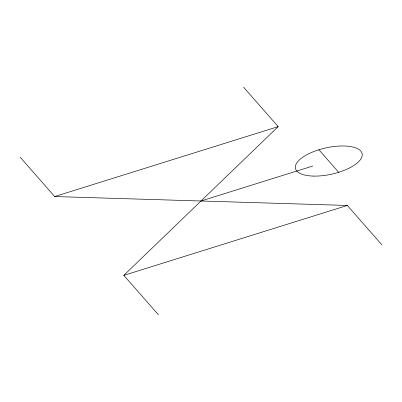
<?xml version="1.0" encoding="UTF-8"?>
<svg xmlns="http://www.w3.org/2000/svg" width="402" height="402" viewBox="0 0 402 402"><rect width="100%" height="100%" fill="white"/><g stroke="black" fill="none" stroke-linecap="round" stroke-linejoin="round"><path stroke-width="0.6" d="M158.398 314.776L123.821 275.365L278.179 126.635L243.602 87.224M20.1 157.132L54.672 196.543L278.179 126.635M201.045 200.985L312.796 166.031M123.821 275.365L347.328 205.457L381.9 244.868M54.672 196.543L347.328 205.457M318.892 149.755L338.675 172.307M313.349 176.081A34.15 13.452 -12.5 0 0 362.217 154.207A34.15 13.452 -12.5 0 0 310.781 152.805A34.15 13.452 -12.5 0 0 313.349 176.081"/></g></svg>
